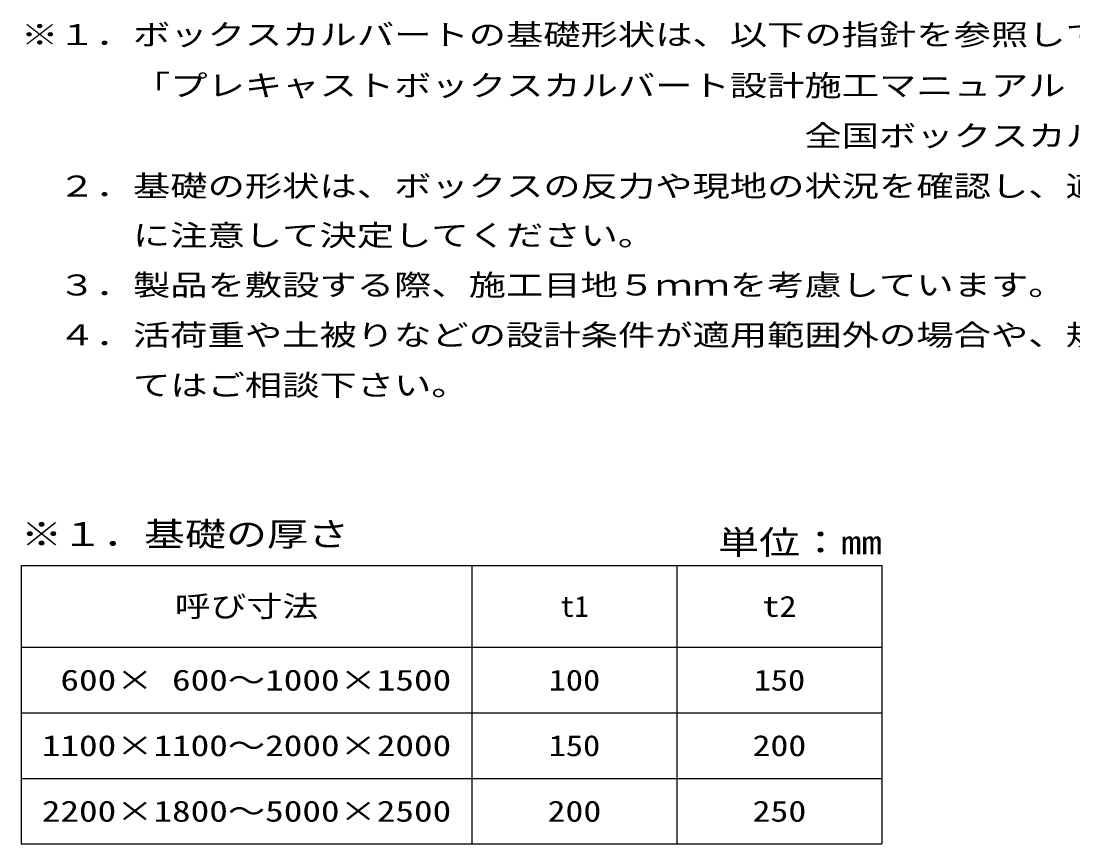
# Model space of a CAD drawing. Units: millimetres at full size; details may follow other scales. Extents: x 0 to 16820, y 0 to 11880.
# Drawn here: x 11820 to 14386, y 3571 to 5579 of the extents above; entities that cross this region are included whole.
import ezdxf
from ezdxf.enums import TextEntityAlignment as Align

# ---------------------------------------------------------------- set-up
doc = ezdxf.new("R2010")
doc.units = ezdxf.units.MM
doc.layers.add('D-DOC', color=7, linetype='Continuous', lineweight=25)
doc.layers.add('D-MTR', color=7, linetype='Continuous')
doc.styles.add('ＭＳ ゴシック', font='')
doc.styles.get('ＭＳ ゴシック').set_extended_font_data('MS Gothic')

msp = doc.modelspace()

# ---------------------------------------------------------------- linework, layer by layer
at = {"layer": 'D-DOC'}
for p, q in [((11820, 4250.778), (13920, 4250.778)), ((11820, 4250.778), (11820, 3570.778)), ((12920, 4250.778), (12920, 3570.778)), ((13420, 4250.778), (13420, 3570.778)), ((13920, 4250.778), (13920, 3570.778)), ((11820, 4050.778), (13920, 4050.778)), ((11820, 3890.778), (13920, 3890.778)), ((11820, 3730.778), (13920, 3730.778)), ((11820, 3570.778), (13920, 3570.778))]:
    msp.add_line(p, q, dxfattribs=at)

# ---------------------------------------------------------------- texts
at = {"layer": 'D-DOC', "style": 'ＭＳ ゴシック'}
for s, height, width, p in [('※１．ボックスカルバートの基礎形状は、以下の指針を参照しています。', 51.32, 1.3, (11820, 5505.015)), ('\u3000\u3000\u3000「プレキャストボックスカルバート設計施工マニュアル\u3000平成19年7月', 51.32, 1.3, (11820, 5380.887)), ('\u3000\u3000\u3000\u3000\u3000\u3000\u3000\u3000\u3000\u3000\u3000\u3000\u3000\u3000\u3000\u3000\u3000\u3000\u3000\u3000\u3000全国ボックスカルバート協会\u3000」', 51.32, 1.3, (11820, 5258.179)), ('\u3000２．基礎の形状は、ボックスの反力や現地の状況を確認し、適用する指針等', 51.32, 1.3, (11820, 5135.472)), ('\u3000\u3000\u3000に注意して決定してください。', 51.32, 1.3, (11820, 5015.252)), ('\u3000３．製品を敷設する際、施工目地５ｍｍを考慮しています。', 51.32, 1.3, (11820, 4893.966)), ('\u3000４．活荷重や土被りなどの設計条件が適用範囲外の場合や、規格外寸法につい', 51.32, 1.3, (11820, 4771.97)), ('\u3000\u3000\u3000てはご相談下さい。', 51.32, 1.3, (11820, 4649.618)), ('※１．基礎の厚さ', 58.65, 1.25, (11820, 4280.112))]:
    msp.add_text(s, height=height, dxfattribs=dict(at, width=width)).set_placement(p, align=Align.BOTTOM_LEFT)
for s, width, p in [('呼び寸法', 1.25, (12370, 4150.778)), ('t2', 1.2, (13670, 4150.778)), (' 600× 600～1000×1500', 1.3, (12370, 3970.778)), ('100', 1.2, (13170, 3970.778)), ('150', 1.2, (13670, 3970.778)), ('1100×1100～2000×2000', 1.3, (12370, 3810.778)), ('150', 1.2, (13170, 3810.778)), ('200', 1.25, (13670, 3810.778)), ('2200×1800～5000×2500', 1.3, (12370, 3650.778)), ('200', 1.25, (13170, 3650.778)), ('250', 1.25, (13670, 3650.778))]:
    msp.add_text(s, height=51.32, dxfattribs=dict(at, width=width)).set_placement(p, align=Align.MIDDLE_CENTER)
msp.add_text('t1', height=51.32, dxfattribs=at).set_placement((13170, 4150.778), align=Align.MIDDLE_CENTER)
at = {"layer": 'D-MTR', "style": 'ＭＳ ゴシック', "width": 1.25}
msp.add_text('単位：mm', height=58.65, dxfattribs=at).set_placement((13920, 4260.112), align=Align.BOTTOM_RIGHT)

doc.saveas('drawing.dxf')
